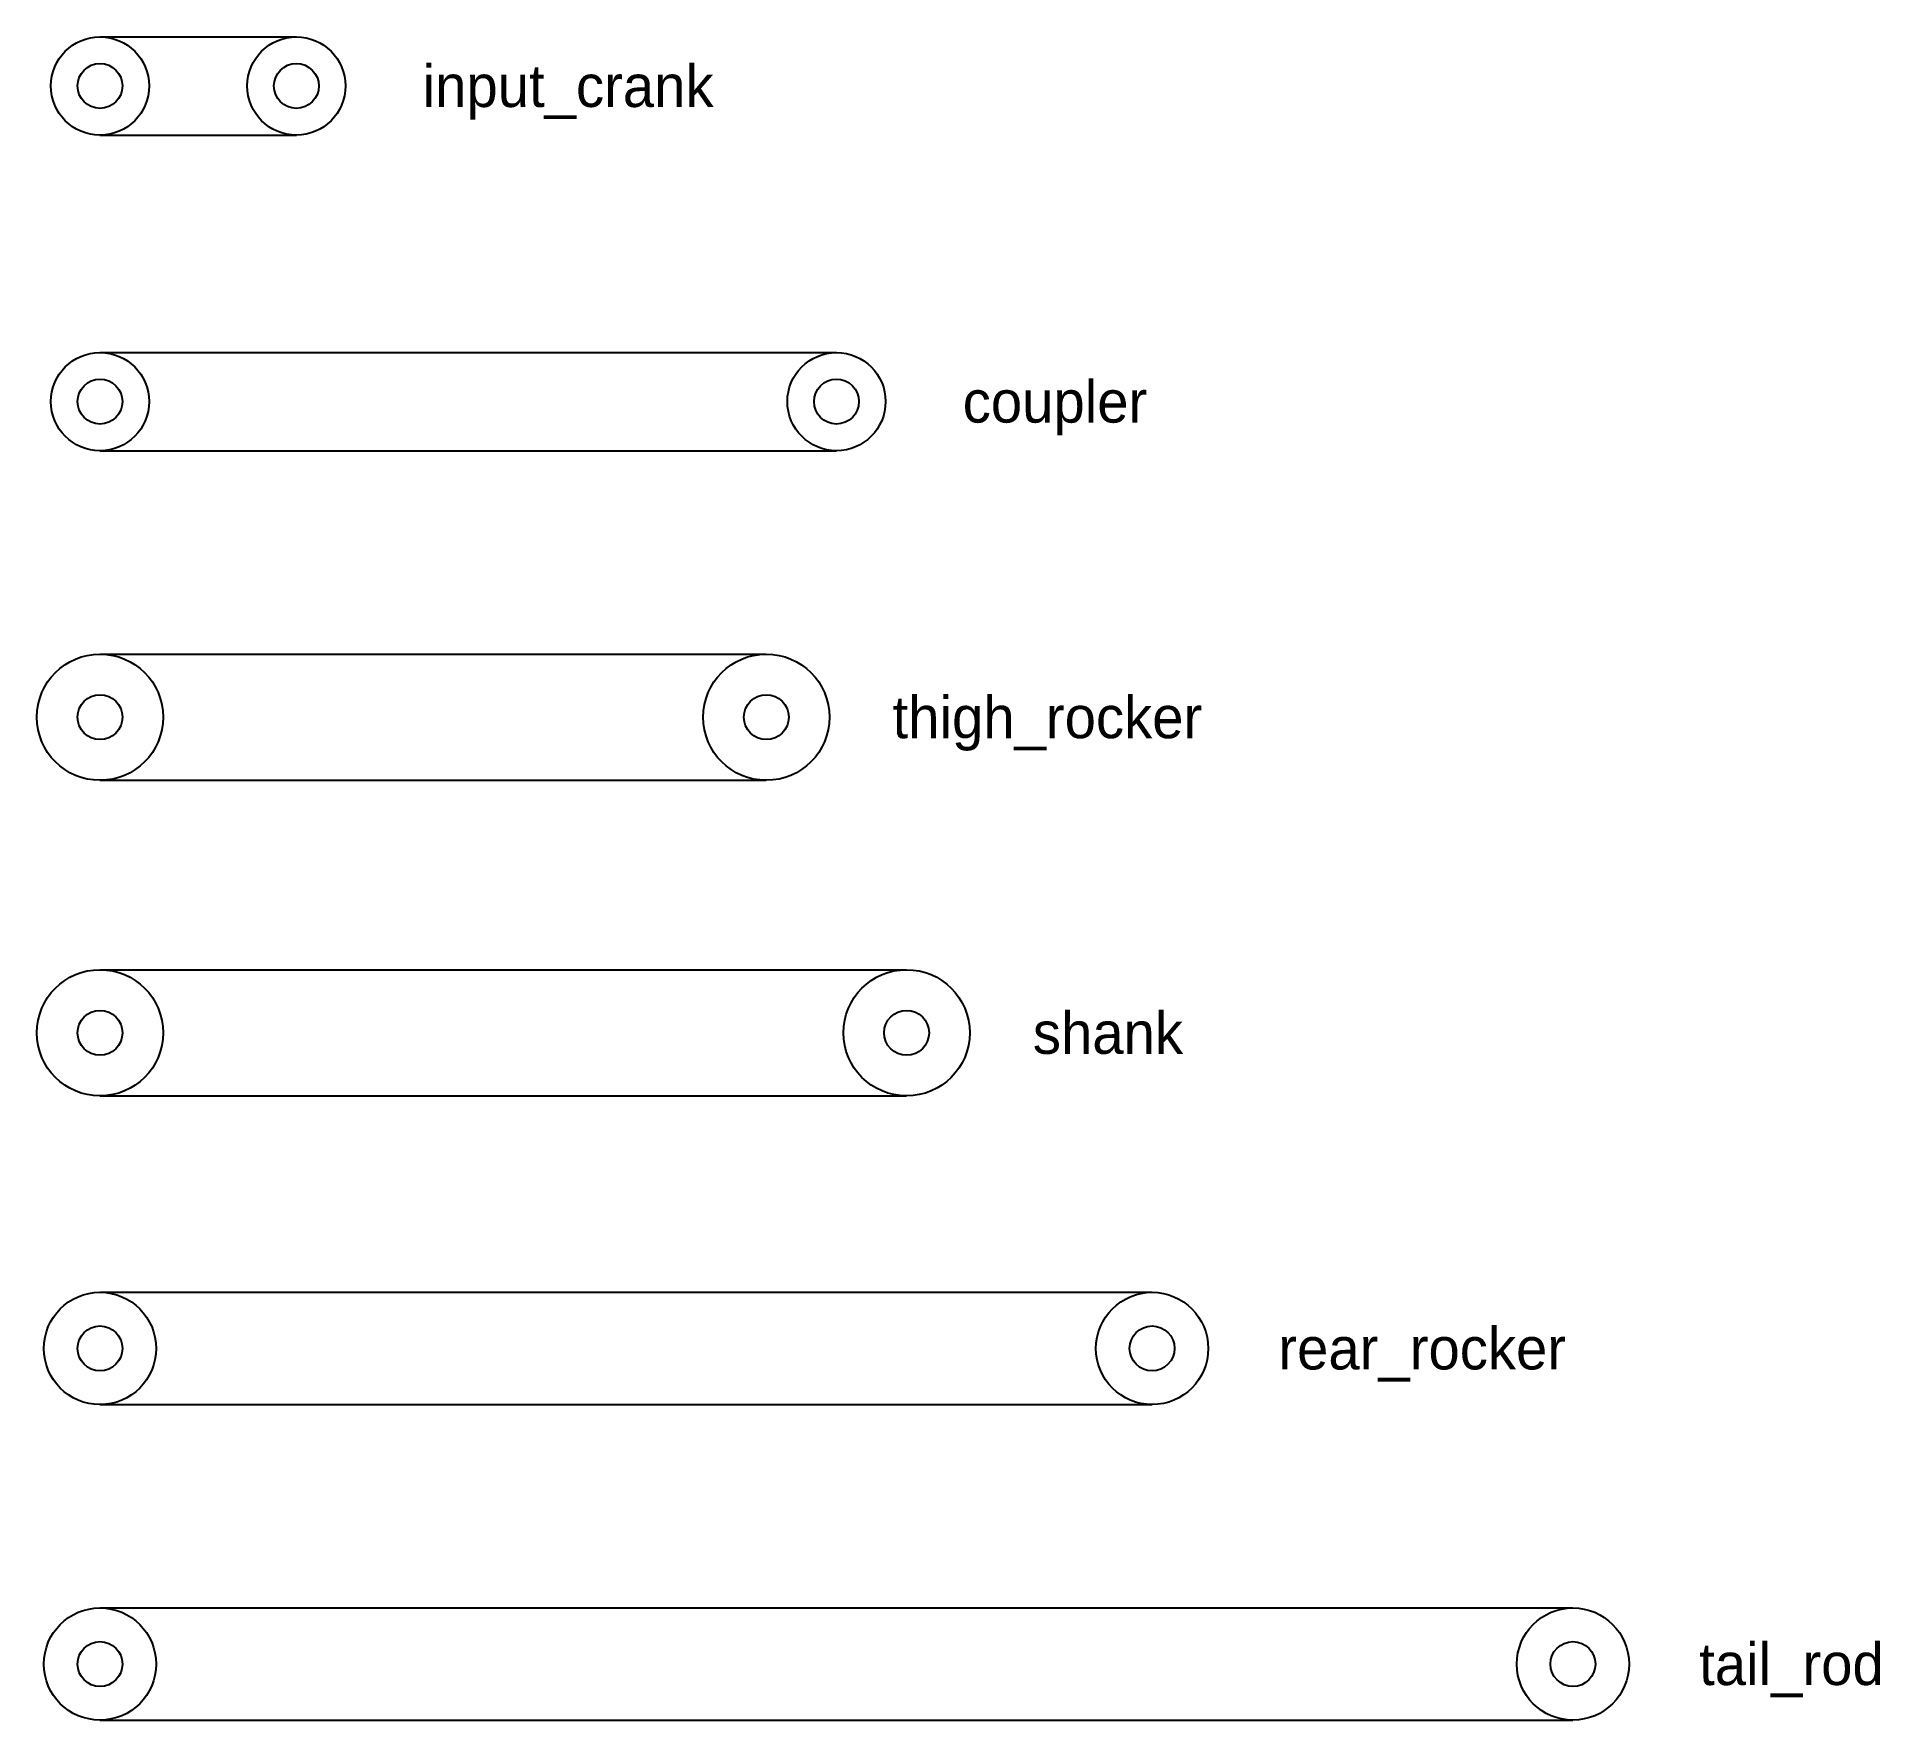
# Model space of a CAD drawing. Extents: x -9 to 254, y -233 to 7.
import ezdxf

# ---------------------------------------------------------------- set-up
doc = ezdxf.new("R2010")
doc.units = 0

msp = doc.modelspace()

# ---------------------------------------------------------------- linework, layer by layer
at = {"layer": 'holes'}
for centre in [(0, 0), (28, 0), (0, -45), (105, -45), (0, -90), (95, -90), (0, -135), (115, -135), (0, -180), (150, -180), (0, -225), (210, -225)]:
    msp.add_circle(centre, 3.2, dxfattribs=at)
at = {"layer": 'outline'}
for p, q in [((0, 7), (28, 7)), ((0, -7), (28, -7)), ((0, -38), (105, -38)), ((0, -52), (105, -52)), ((0, -81), (95, -81)), ((0, -99), (95, -99)), ((0, -126), (115, -126)), ((0, -144), (115, -144)), ((0, -172), (150, -172)), ((0, -188), (150, -188)), ((0, -217), (210, -217)), ((0, -233), (210, -233))]:
    msp.add_line(p, q, dxfattribs=at)
for centre, radius in [((0, 0), 7), ((28, 0), 7), ((0, -45), 7), ((105, -45), 7), ((0, -90), 9), ((95, -90), 9), ((0, -135), 9), ((115, -135), 9), ((0, -180), 8), ((150, -180), 8), ((0, -225), 8), ((210, -225), 8)]:
    msp.add_circle(centre, radius, dxfattribs=at)

# ---------------------------------------------------------------- texts
at = {"layer": 'TEXT'}
for s, p in [('input_crank', (46, -3)), ('coupler', (123, -48)), ('thigh_rocker', (113, -93)), ('shank', (133, -138)), ('rear_rocker', (168, -183)), ('tail_rod', (228, -228))]:
    msp.add_text(s, height=6, dxfattribs=at).set_placement(p)

doc.saveas('drawing.dxf')
